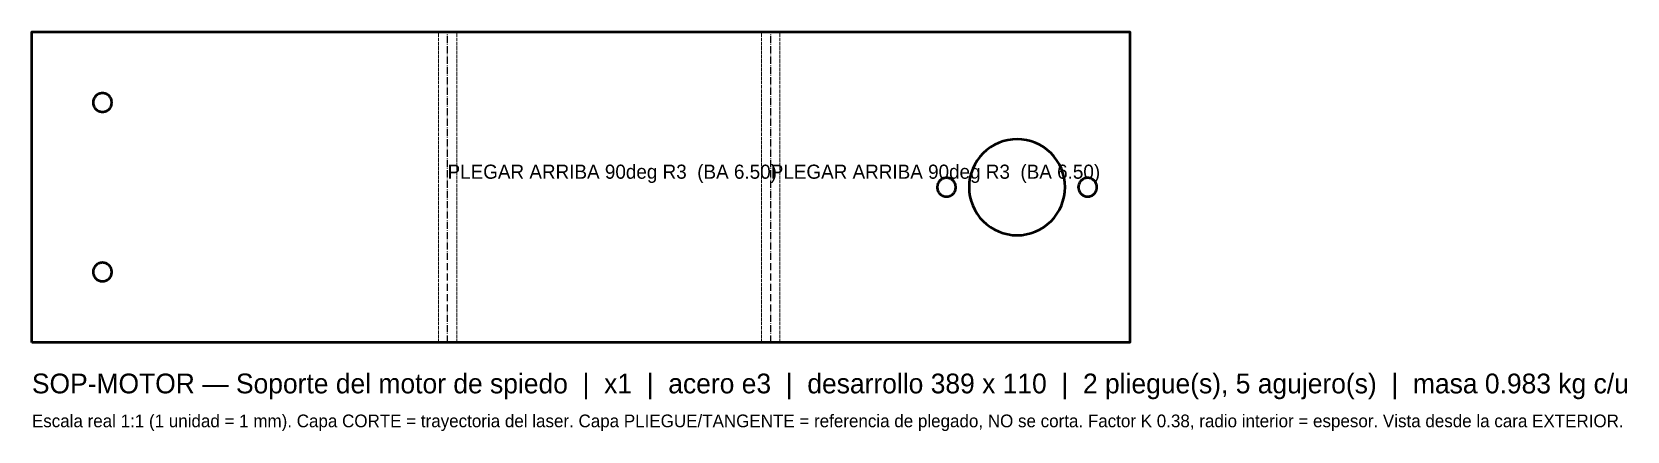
# Model space of a CAD drawing. Header units: millimetres. Extents: x 0 to 565, y -31 to 110.
import ezdxf

# ---------------------------------------------------------------- set-up
doc = ezdxf.new("R2010")
doc.units = ezdxf.units.MM
doc.linetypes.add('DASHDOT', pattern=[3.556, 2.54, -0.508, 0, -0.508])
doc.linetypes.add('DASHED', pattern=[1.524, 1.27, -0.254])
for name, color, linetype, lineweight in [('CORTE', 1, 'CONTINUOUS', 50), ('PLIEGUE', 5, 'DASHDOT', 25), ('TANGENTE', 8, 'DASHED', 13), ('TEXTO', 7, 'CONTINUOUS', 25)]:
    doc.layers.add(name, color=color, linetype=linetype, lineweight=lineweight)

msp = doc.modelspace()

# ---------------------------------------------------------------- linework, layer by layer
at = {"layer": 'CORTE'}
for points in [[(0, 0), (0, 110), (147.25, 110), (261.75, 110), (389.01, 110), (389.01, 0), (261.75, 0), (147.25, 0), (0, 0)], [(28.24, 85.64), (28.16, 85.96), (28.05, 86.26), (27.91, 86.56), (27.74, 86.83), (27.55, 87.09), (27.33, 87.33), (27.09, 87.55), (26.83, 87.74), (26.56, 87.91), (26.26, 88.05), (25.96, 88.16), (25.64, 88.24), (25.32, 88.28), (25, 88.3), (24.68, 88.28), (24.36, 88.24), (24.04, 88.16), (23.74, 88.05), (23.44, 87.91), (23.17, 87.74), (22.91, 87.55), (22.67, 87.33), (22.45, 87.09), (22.26, 86.83), (22.09, 86.56), (21.95, 86.26), (21.84, 85.96), (21.76, 85.64), (21.72, 85.32), (21.7, 85), (21.72, 84.68), (21.76, 84.36), (21.84, 84.04), (21.95, 83.74), (22.09, 83.44), (22.26, 83.17), (22.45, 82.91), (22.67, 82.67), (22.91, 82.45), (23.17, 82.26), (23.44, 82.09), (23.74, 81.95), (24.04, 81.84), (24.36, 81.76), (24.68, 81.72), (25, 81.7), (25.32, 81.72), (25.64, 81.76), (25.96, 81.84), (26.26, 81.95), (26.56, 82.09), (26.83, 82.26), (27.09, 82.45), (27.33, 82.67), (27.55, 82.91), (27.74, 83.17), (27.91, 83.44), (28.05, 83.74), (28.16, 84.04), (28.24, 84.36), (28.28, 84.68), (28.3, 85), (28.28, 85.32), (28.24, 85.64)], [(350.67, 71.92), (349.01, 72), (347.34, 71.92), (345.69, 71.67), (344.07, 71.27), (342.5, 70.71), (340.99, 69.99), (339.56, 69.13), (338.22, 68.14), (336.99, 67.02), (335.87, 65.78), (334.87, 64.44), (334.01, 63.01), (333.3, 61.51), (332.74, 59.93), (332.33, 58.32), (332.09, 56.67), (332.01, 55), (332.09, 53.33), (332.33, 51.68), (332.74, 50.07), (333.3, 48.49), (334.01, 46.99), (334.87, 45.56), (335.87, 44.22), (336.99, 42.98), (338.22, 41.86), (339.56, 40.87), (340.99, 40.01), (342.5, 39.29), (344.07, 38.73), (345.69, 38.33), (347.34, 38.08), (349.01, 38), (350.67, 38.08), (352.32, 38.33), (353.94, 38.73), (355.51, 39.29), (357.02, 40.01), (358.45, 40.87), (359.79, 41.86), (361.03, 42.98), (362.15, 44.22), (363.14, 45.56), (364, 46.99), (364.71, 48.49), (365.27, 50.07), (365.68, 51.68), (365.92, 53.33), (366.01, 55), (365.92, 56.67), (365.68, 58.32), (365.27, 59.93), (364.71, 61.51), (364, 63.01), (363.14, 64.44), (362.15, 65.78), (361.03, 67.02), (359.79, 68.14), (358.45, 69.13), (357.02, 69.99), (355.51, 70.71), (353.94, 71.27), (352.32, 71.67), (350.67, 71.92)], [(324.01, 58.3), (323.68, 58.28), (323.36, 58.24), (323.05, 58.16), (322.74, 58.05), (322.45, 57.91), (322.17, 57.74), (321.91, 57.55), (321.67, 57.33), (321.46, 57.09), (321.26, 56.83), (321.1, 56.56), (320.96, 56.26), (320.85, 55.96), (320.77, 55.64), (320.72, 55.32), (320.71, 55), (320.72, 54.68), (320.77, 54.36), (320.85, 54.04), (320.96, 53.74), (321.1, 53.44), (321.26, 53.17), (321.46, 52.91), (321.67, 52.67), (321.91, 52.45), (322.17, 52.26), (322.45, 52.09), (322.74, 51.95), (323.05, 51.84), (323.36, 51.76), (323.68, 51.72), (324.01, 51.7), (324.33, 51.72), (324.65, 51.76), (324.96, 51.84), (325.27, 51.95), (325.56, 52.09), (325.84, 52.26), (326.1, 52.45), (326.34, 52.67), (326.56, 52.91), (326.75, 53.17), (326.92, 53.44), (327.05, 53.74), (327.16, 54.04), (327.24, 54.36), (327.29, 54.68), (327.31, 55), (327.29, 55.32), (327.24, 55.64), (327.16, 55.96), (327.05, 56.26), (326.92, 56.56), (326.75, 56.83), (326.56, 57.09), (326.34, 57.33), (326.1, 57.55), (325.84, 57.74), (325.56, 57.91), (325.27, 58.05), (324.96, 58.16), (324.65, 58.24), (324.33, 58.28), (324.01, 58.3)], [(373.68, 58.28), (373.36, 58.24), (373.05, 58.16), (372.74, 58.05), (372.45, 57.91), (372.17, 57.74), (371.91, 57.55), (371.67, 57.33), (371.46, 57.09), (371.26, 56.83), (371.1, 56.56), (370.96, 56.26), (370.85, 55.96), (370.77, 55.64), (370.72, 55.32), (370.71, 55), (370.72, 54.68), (370.77, 54.36), (370.85, 54.04), (370.96, 53.74), (371.1, 53.44), (371.26, 53.17), (371.46, 52.91), (371.67, 52.67), (371.91, 52.45), (372.17, 52.26), (372.45, 52.09), (372.74, 51.95), (373.05, 51.84), (373.36, 51.76), (373.68, 51.72), (374.01, 51.7), (374.33, 51.72), (374.65, 51.76), (374.96, 51.84), (375.27, 51.95), (375.56, 52.09), (375.84, 52.26), (376.1, 52.45), (376.34, 52.67), (376.56, 52.91), (376.75, 53.17), (376.92, 53.44), (377.05, 53.74), (377.16, 54.04), (377.24, 54.36), (377.29, 54.68), (377.31, 55), (377.29, 55.32), (377.24, 55.64), (377.16, 55.96), (377.05, 56.26), (376.92, 56.56), (376.75, 56.83), (376.56, 57.09), (376.34, 57.33), (376.1, 57.55), (375.84, 57.74), (375.56, 57.91), (375.27, 58.05), (374.96, 58.16), (374.65, 58.24), (374.33, 58.28), (374.01, 58.3), (373.68, 58.28)], [(28.16, 25.96), (28.05, 26.26), (27.91, 26.56), (27.74, 26.83), (27.55, 27.09), (27.33, 27.33), (27.09, 27.55), (26.83, 27.74), (26.56, 27.91), (26.26, 28.05), (25.96, 28.16), (25.64, 28.24), (25.32, 28.28), (25, 28.3), (24.68, 28.28), (24.36, 28.24), (24.04, 28.16), (23.74, 28.05), (23.44, 27.91), (23.17, 27.74), (22.91, 27.55), (22.67, 27.33), (22.45, 27.09), (22.26, 26.83), (22.09, 26.56), (21.95, 26.26), (21.84, 25.96), (21.76, 25.64), (21.72, 25.32), (21.7, 25), (21.72, 24.68), (21.76, 24.36), (21.84, 24.04), (21.95, 23.74), (22.09, 23.44), (22.26, 23.17), (22.45, 22.91), (22.67, 22.67), (22.91, 22.45), (23.17, 22.26), (23.44, 22.09), (23.74, 21.95), (24.04, 21.84), (24.36, 21.76), (24.68, 21.72), (25, 21.7), (25.32, 21.72), (25.64, 21.76), (25.96, 21.84), (26.26, 21.95), (26.56, 22.09), (26.83, 22.26), (27.09, 22.45), (27.33, 22.67), (27.55, 22.91), (27.74, 23.17), (27.91, 23.44), (28.05, 23.74), (28.16, 24.04), (28.24, 24.36), (28.28, 24.68), (28.3, 25), (28.28, 25.32), (28.24, 25.64), (28.16, 25.96)]]:
    msp.add_lwpolyline(points, close=True, dxfattribs=at)
at = {"layer": 'PLIEGUE'}
for p, q in [((147.25, 0), (147.25, 110)), ((261.75, 0), (261.75, 110))]:
    msp.add_line(p, q, dxfattribs=at)
at = {"layer": 'TANGENTE'}
for p, q in [((144, 0), (144, 110)), ((150.5, 0), (150.5, 110)), ((258.5, 0), (258.5, 110)), ((265.01, 0), (265.01, 110))]:
    msp.add_line(p, q, dxfattribs=at)

# ---------------------------------------------------------------- texts
at = {"layer": 'TEXTO'}
for s, height, p in [('PLEGAR ARRIBA 90deg R3  (BA 6.50)', 5, (147.25, 58)), ('PLEGAR ARRIBA 90deg R3  (BA 6.50)', 5, (261.75, 58)), ('SOP-MOTOR — Soporte del motor de spiedo  |  x1  |  acero e3  |  desarrollo 389 x 110  |  2 pliegue(s), 5 agujero(s)  |  masa 0.983 kg c/u', 7, (0, -18)), ('Escala real 1:1 (1 unidad = 1 mm). Capa CORTE = trayectoria del laser. Capa PLIEGUE/TANGENTE = referencia de plegado, NO se corta. Factor K 0.38, radio interior = espesor. Vista desde la cara EXTERIOR.', 4.5, (0, -30))]:
    msp.add_text(s, height=height, dxfattribs=at).set_placement(p)

doc.saveas('drawing.dxf')
